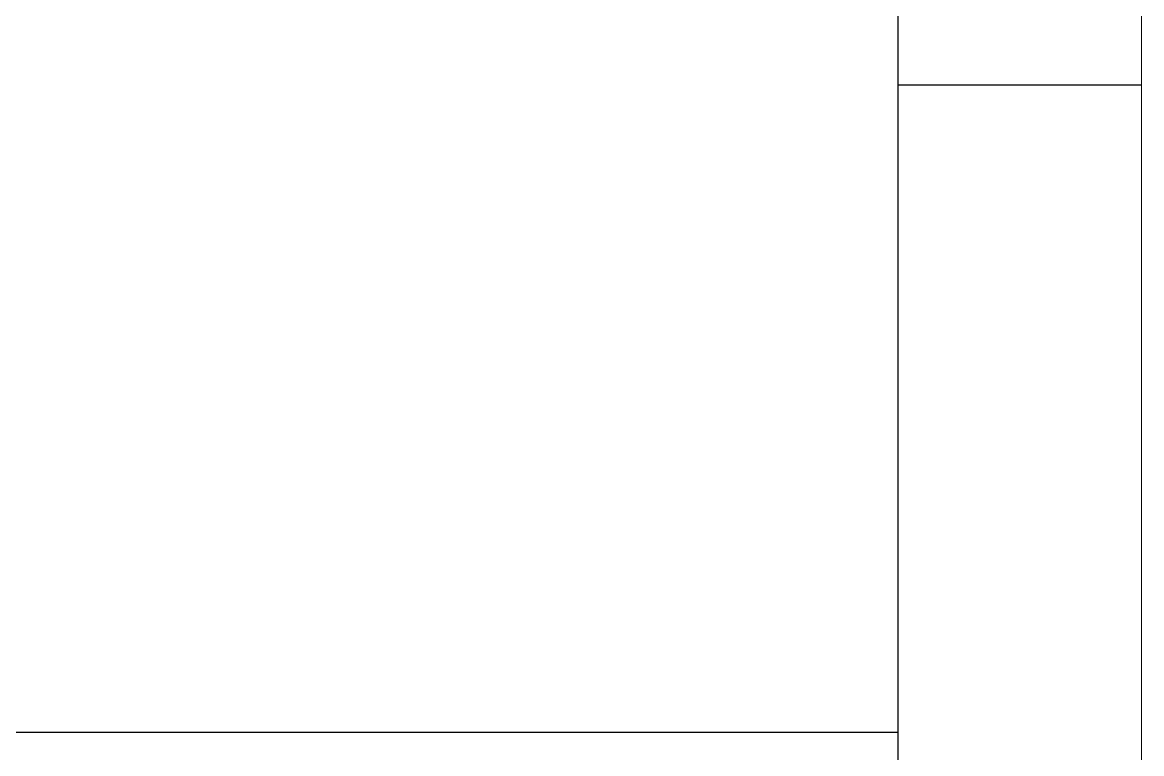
# Model space of a CAD drawing. Header units: inches. Extents: x 35 to 2894, y 23 to 617.
# Drawn here: x 829.32 to 875.12, y 143.9 to 173.83 of the extents above; entities that cross this region are included whole.
import ezdxf

# ---------------------------------------------------------------- set-up
doc = ezdxf.new("R2010")
doc.units = ezdxf.units.IN
doc.header["$MEASUREMENT"] = 0
doc.layers.add('Layer 1', color=7, linetype='Continuous')

msp = doc.modelspace()

# ---------------------------------------------------------------- linework, layer by layer
at = {"color": 0}
msp.add_line((665.08, 144.775), (865.156, 144.775), dxfattribs=at)
at = {"layer": 'Layer 1', "color": 5, "lineweight": 15}
msp.add_lwpolyline([(35.049, 616.805), (875.12, 616.805), (875.12, 22.803), (35.049, 22.803), (35.049, 616.805)], dxfattribs=at)
at = {"layer": 'Layer 1', "color": 0, "lineweight": 9}
msp.add_lwpolyline([(45.012, 606.841), (865.156, 606.841), (865.156, 32.767), (45.012, 32.767), (45.012, 606.841)], dxfattribs=at)
at = {"layer": 'Layer 1', "color": 0, "lineweight": -3}
for points in [[(865.156, 32.767), (865.156, 254.817)], [(865.156, 171.281), (875.12, 171.281)]]:
    msp.add_lwpolyline(points, dxfattribs=at)

doc.saveas('drawing.dxf')
